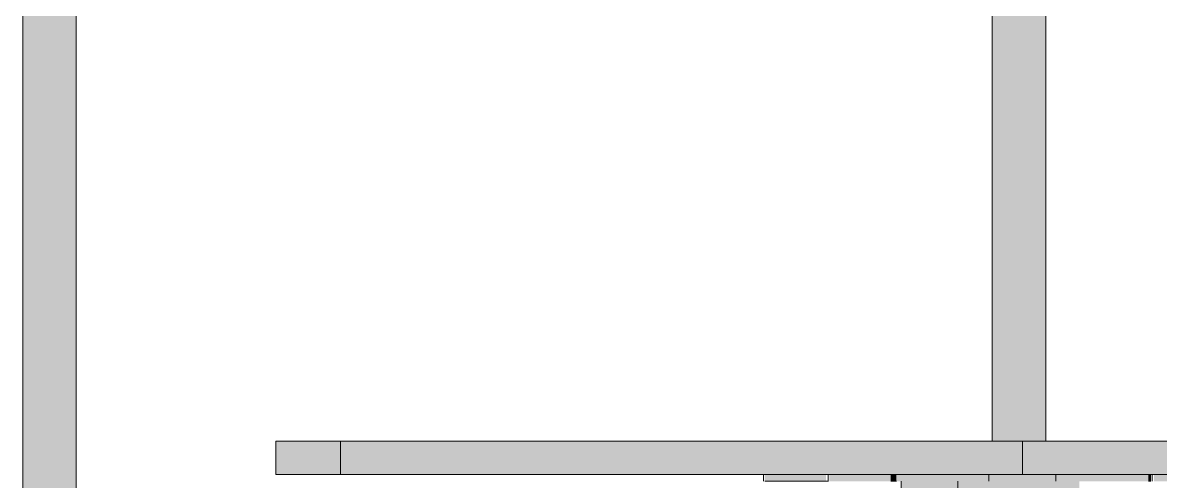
# Model space of a CAD drawing. Header units: inches. Extents: x 21380 to 98133, y -290 to 853.
# Drawn here: x 35304.97 to 35347.43, y 28.5 to 45.62 of the extents above; entities that cross this region are included whole.
import ezdxf

# ---------------------------------------------------------------- set-up
doc = ezdxf.new("R2010")
doc.units = ezdxf.units.IN
doc.header["$MEASUREMENT"] = 0
doc.layers.add('A-GLAZ-CWMG', color=51, linetype='Continuous', lineweight=9)
doc.layers.add('I-FURN', color=30, linetype='Continuous', lineweight=9)

# ---------------------------------------------------------------- blocks, each defined once
blk = doc.blocks.new('Falcon 7700 Series Pedestal Base - 36_ Square Top x 30_ - Wheelchair Height-460525-Building Section - East_West looking South')
at = {"layer": 'I-FURN'}
for points in [[(-26197.888, 28.75), (-26197.888, 30), (-26223.344, 30), (-26223.344, 28.75), (-26205.971, 28.75)], [(-26188.425, 28.75), (-26172.432, 28.75), (-26172.432, 30), (-26197.888, 30), (-26197.888, 28.75), (-26197.198, 28.75)], [(-26205.096, 28.5), (-26202.806, 28.5), (-26202.806, 28.75), (-26205.096, 28.75)], [(-26199.51, 28.5), (-26199.096, 28.5), (-26199.096, 28.75), (-26202.589, 28.75), (-26202.589, 28.5)], [(-26197.888, 1), (-26197.888, 28.5), (-26200.01, 28.5), (-26200.01, 1)], [(-26198.772, 28.5), (-26196.681, 28.5), (-26196.681, 28.75), (-26199.096, 28.75), (-26199.096, 28.5), (-26198.971, 28.5)], [(-26197.198, 1), (-26195.767, 1), (-26195.767, 28.5), (-26197.888, 28.5), (-26197.888, 1)], [(-26196.267, 28.5), (-26193.187, 28.5), (-26193.187, 28.75), (-26196.681, 28.75), (-26196.681, 28.5)], [(-26191.263, 28.5), (-26190.681, 28.5), (-26190.681, 28.75), (-26192.971, 28.75), (-26192.971, 28.5), (-26191.565, 28.5)]]:
    blk.add_hatch(color=256, dxfattribs=at).paths.add_polyline_path(points, flags=0)
for p, q in [((-26223.344, 30), (-26197.888, 30)), ((-26223.344, 30), (-26223.344, 28.75)), ((-26197.888, 30), (-26172.432, 30)), ((-26197.888, 28.75), (-26197.888, 30)), ((-26197.888, 28.75), (-26223.344, 28.75)), ((-26205.138, 28.75), (-26205.138, 28.5)), ((-26199.138, 28.75), (-26199.138, 28.5)), ((-26172.432, 28.75), (-26197.888, 28.75)), ((-26196.638, 28.5), (-26196.638, 28.75))]:
    blk.add_line(p, q, dxfattribs=at)
blk = doc.blocks.new('Falcon 7700 Series Pedestal Base - 36_ Square Top x 30_ - Wheelchair Height-V173-Building Section - East_West looking South')
at = {"layer": 'I-FURN'}
for points in [[(-26223.518, 28.75), (-26223.344, 28.75), (-26223.344, 30), (-26225.753, 30), (-26225.753, 28.75)], [(-26205.413, 28.5), (-26205.215, 28.5), (-26205.215, 28.75), (-26207.505, 28.75), (-26207.505, 28.5), (-26205.672, 28.5)], [(-26202.589, 28.5), (-26202.589, 28.75), (-26202.806, 28.75), (-26202.806, 28.5)], [(-26200.297, 1), (-26200.297, 28.5), (-26202.419, 28.5), (-26202.419, 1)], [(-26200.01, 1), (-26200.01, 28.5), (-26200.297, 28.5), (-26200.297, 1)], [(-26193.187, 28.5), (-26193.09, 28.5), (-26193.09, 28.75), (-26193.187, 28.75), (-26193.187, 28.555)]]:
    blk.add_hatch(color=256, dxfattribs=at).paths.add_polyline_path(points, flags=0)
for p, q in [((-26225.753, 30), (-26223.344, 30)), ((-26225.753, 30), (-26225.753, 28.75)), ((-26223.344, 28.75), (-26225.753, 28.75)), ((-26207.547, 28.75), (-26207.547, 28.5)), ((-26205.215, 28.5), (-26207.505, 28.5)), ((-26205.215, 28.5), (-26205.123, 28.5)), ((-26205.123, 28.5), (-26205.215, 28.5)), ((-26202.589, 28.5), (-26202.806, 28.5)), ((-26202.419, 1), (-26202.419, 28.5)), ((-26200.297, 28.5), (-26200.297, 1)), ((-26193.09, 28.5), (-26193.181, 28.5)), ((-26193.047, 28.5), (-26193.047, 28.75))]:
    blk.add_line(p, q, dxfattribs=at)
blk = doc.blocks.new('Rectangular Mullion - Exterior 2_ x 4_5_-V192-Building Section - East_West looking South')
at = {"layer": 'A-GLAZ-CWMG'}
blk.add_hatch(color=256, dxfattribs=at).paths.add_polyline_path([(-26199.015, 30), (-26197.015, 30), (-26197.015, 96), (-26199.015, 96), (-26199.015, 32.483)], flags=0)
for p, q in [((-26199.015, 96), (-26199.015, 30)), ((-26197.015, 96), (-26197.015, 30))]:
    blk.add_line(p, q, dxfattribs=at)
blk = doc.blocks.new('Rectangular Mullion - Exterior 2_ x 4_5_-V193-Building Section - East_West looking South')
at = {"layer": 'A-GLAZ-CWMG'}
blk.add_hatch(color=256, dxfattribs=at).paths.add_polyline_path([(-26235.203, 2), (-26233.659, 2.077), (-26233.203, 3.467), (-26233.203, 96), (-26235.203, 96), (-26235.203, 8.07)], flags=0)
for p, q in [((-26235.203, 96), (-26235.203, 2)), ((-26233.203, 96), (-26233.203, 3.46))]:
    blk.add_line(p, q, dxfattribs=at)

msp = doc.modelspace()

# ---------------------------------------------------------------- block references
at = {"layer": 'A-GLAZ-CWMG'}
for name in ['Rectangular Mullion - Exterior 2_ x 4_5_-V193-Building Section - East_West looking South', 'Rectangular Mullion - Exterior 2_ x 4_5_-V192-Building Section - East_West looking South']:
    msp.add_blockref(name, (61540.169, 0), dxfattribs=at)
at = {"layer": 'I-FURN'}
for name in ['Falcon 7700 Series Pedestal Base - 36_ Square Top x 30_ - Wheelchair Height-V173-Building Section - East_West looking South', 'Falcon 7700 Series Pedestal Base - 36_ Square Top x 30_ - Wheelchair Height-460525-Building Section - East_West looking South']:
    msp.add_blockref(name, (61540.169, 0), dxfattribs=at)

doc.saveas('drawing.dxf')
